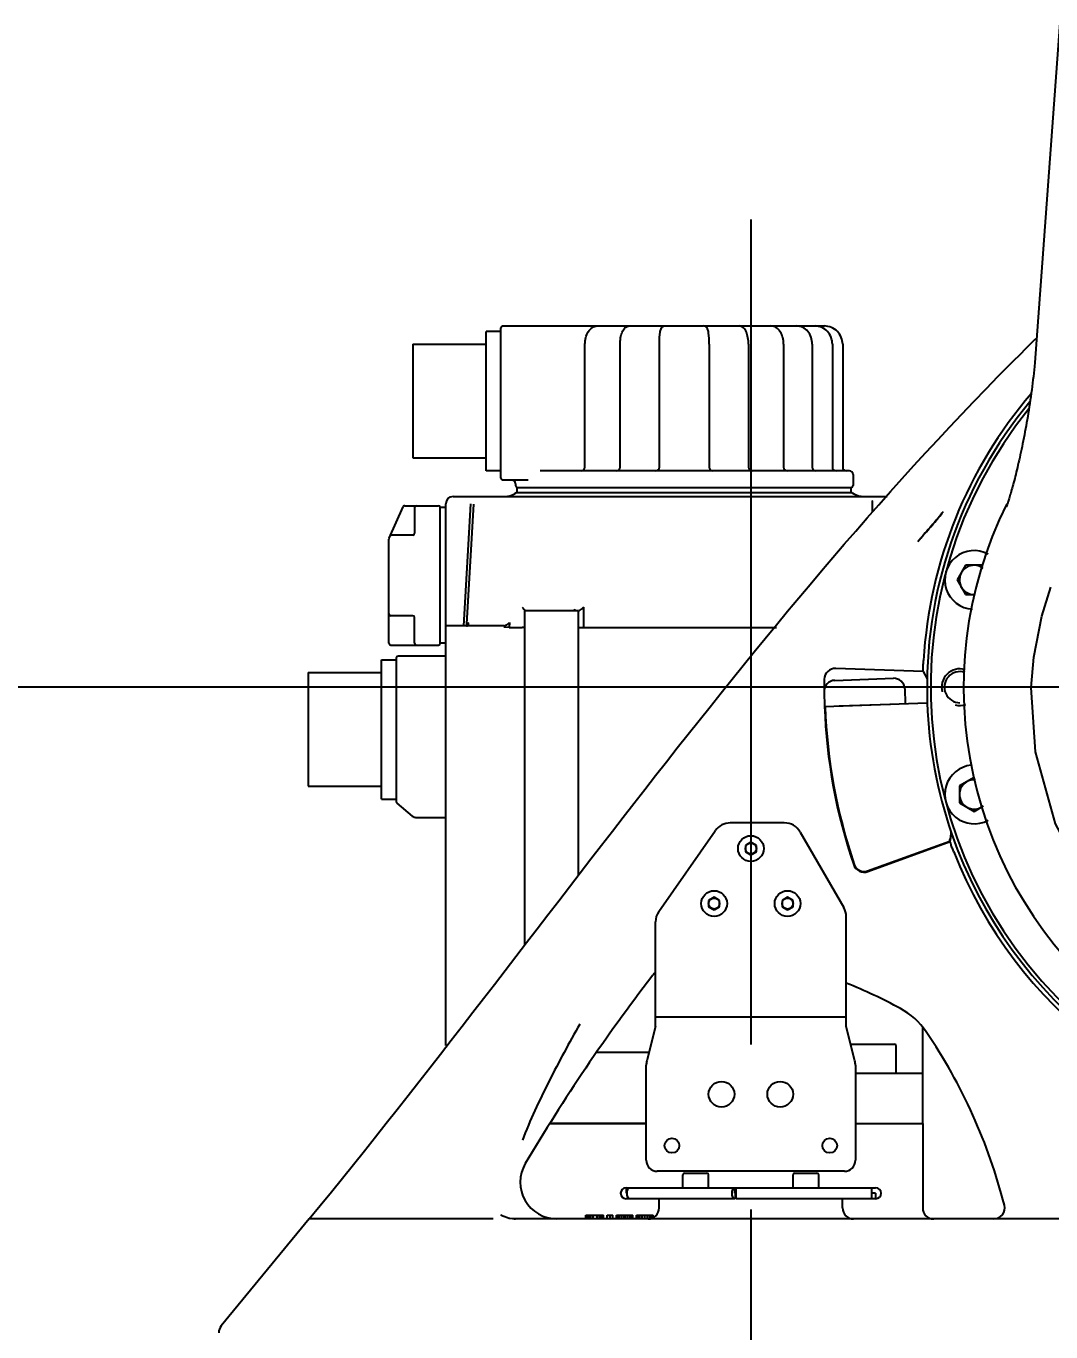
# Model space of a CAD drawing. Header units: millimetres. Extents: x 5828 to 7155, y 123 to 421.
# Drawn here: x 6404.21 to 6418.18, y 243.36 to 261.17 of the extents above; entities that cross this region are included whole.
import ezdxf

# ---------------------------------------------------------------- set-up
doc = ezdxf.new("R2010")
doc.units = ezdxf.units.MM
doc.linetypes.add('CENTER', pattern=[0.6, 0.375, -0.075, 0.075, -0.075])
for name, color, linetype in [('中心线', 7, 'Continuous'), ('外形图', 7, 'Continuous'), ('尺寸标注', 7, 'Continuous')]:
    doc.layers.add(name, color=color, linetype=linetype)
doc.styles.add('微软雅黑', font='msyh.ttc', dxfattribs={"height": 2})
doc.dimstyles.new('尺寸标注_1_20比例', dxfattribs={"dimtxt": 1.5, "dimasz": 1.25, "dimexe": 0.5, "dimexo": 0.4, "dimgap": 0.5, "dimtad": 1, "dimdec": 1, "dimlfac": 20, "dimdsep": 46, "dimtxsty": '微软雅黑', "dimcen": 0.09, "dimadec": 0, "dimazin": 0, "dimtp": 0.01, "dimtm": 0.01, "dimtfac": 1, "dimtdec": 1, "dimtofl": 0, "dimtmove": 0, "dimatfit": 3, "dimfxl": 1, "dimtolj": 1, "dimarcsym": 0})

# ---------------------------------------------------------------- blocks, each defined once
blk = doc.blocks.new('*D1047')
at = {"layer": 'Defpoints', "color": 0}
for p in [(6385.235, 306.904), (6429.588, 306.904), (6404.417, 227.15)]:
    blk.add_point(p, dxfattribs=at)
at = {"layer": '尺寸标注', "color": 0, "linetype": 'Continuous', "lineweight": -2}
for p, q in [((6429.188, 306.904), (6384.735, 306.904)), ((6385.235, 228.4), (6385.235, 305.654)), ((6404.017, 227.15), (6384.735, 227.15))]:
    blk.add_line(p, q, dxfattribs=at)
at = {"layer": '尺寸标注', "color": 0}
for points in [[(6385.443, 305.654), (6385.027, 305.654), (6385.235, 306.904)], [(6385.027, 228.4), (6385.443, 228.4), (6385.235, 227.15)]]:
    blk.add_solid(points, dxfattribs=at)
at = {"layer": '尺寸标注', "color": 0, "insert": (6382.552, 267.026), "char_height": 2, "attachment_point": 2, "rotation": 90, "style": '微软雅黑'}
blk.add_mtext('\\A1;\\A1;{\\H1.05x;1595}', dxfattribs=at)
blk = doc.blocks.new('*D1049')
at = {"layer": 'Defpoints', "color": 0}
for p in [(6422.587, 294.153), (6394.481, 252.151), (6423.625, 252.151)]:
    blk.add_point(p, dxfattribs=at)
at = {"layer": '尺寸标注', "color": 0, "linetype": 'Continuous', "lineweight": -2}
for p, q in [((6422.187, 294.153), (6393.981, 294.153)), ((6394.481, 292.903), (6394.481, 253.401)), ((6423.225, 252.151), (6393.981, 252.151))]:
    blk.add_line(p, q, dxfattribs=at)
at = {"layer": '尺寸标注', "color": 0}
for points in [[(6394.689, 292.903), (6394.273, 292.903), (6394.481, 294.153)], [(6394.273, 253.401), (6394.689, 253.401), (6394.481, 252.151)]]:
    blk.add_solid(points, dxfattribs=at)
at = {"layer": '尺寸标注', "color": 0, "insert": (6391.811, 273.152), "char_height": 2, "attachment_point": 2, "rotation": 90, "style": '微软雅黑'}
blk.add_mtext('\\A1;\\A1;{\\H1.05x;840}', dxfattribs=at)
blk = doc.blocks.new('*D1050')
at = {"layer": 'Defpoints', "color": 0}
for p in [(6422.587, 252.937), (6414.087, 228.155), (6422.587, 221.519)]:
    blk.add_point(p, dxfattribs=at)
at = {"layer": '尺寸标注', "color": 0, "linetype": 'Continuous', "lineweight": -2}
for p, q in [((6422.587, 252.537), (6422.587, 221.019)), ((6414.087, 227.755), (6414.087, 221.019)), ((6415.337, 221.519), (6421.337, 221.519))]:
    blk.add_line(p, q, dxfattribs=at)
at = {"layer": '尺寸标注', "color": 0}
for points in [[(6415.337, 221.727), (6415.337, 221.311), (6414.087, 221.519)], [(6421.337, 221.311), (6421.337, 221.727), (6422.587, 221.519)]]:
    blk.add_solid(points, dxfattribs=at)
at = {"layer": '尺寸标注', "color": 0, "insert": (6418.378, 224.2), "char_height": 2, "attachment_point": 2, "style": '微软雅黑'}
blk.add_mtext('\\A1;\\A1;{\\H1.05x;170}', dxfattribs=at)
blk = doc.blocks.new('*D1051')
at = {"layer": 'Defpoints', "color": 0}
for p in [(6422.587, 252.151), (6394.481, 227.15), (6406.823, 227.15)]:
    blk.add_point(p, dxfattribs=at)
at = {"layer": '尺寸标注', "color": 0, "linetype": 'Continuous', "lineweight": -2}
for p, q in [((6422.187, 252.151), (6393.981, 252.151)), ((6394.481, 250.901), (6394.481, 228.4)), ((6406.423, 227.15), (6393.981, 227.15))]:
    blk.add_line(p, q, dxfattribs=at)
at = {"layer": '尺寸标注', "color": 0}
for points in [[(6394.689, 250.901), (6394.273, 250.901), (6394.481, 252.151)], [(6394.273, 228.4), (6394.689, 228.4), (6394.481, 227.15)]]:
    blk.add_solid(points, dxfattribs=at)
at = {"layer": '尺寸标注', "color": 0, "insert": (6391.809, 239.608), "char_height": 2, "attachment_point": 2, "rotation": 90, "style": '微软雅黑'}
blk.add_mtext('\\A1;\\A1;{\\H1.05x;500}', dxfattribs=at)

msp = doc.modelspace()

# ---------------------------------------------------------------- linework, layer by layer
at = {"layer": '中心线', "color": 0, "linetype": 'CENTER', "ltscale": 30}
msp.add_line((6414.0869, 258.529), (6414.0869, 228.1552), dxfattribs=at)
at = {"layer": '外形图', "color": 0, "linetype": 'Continuous'}
for p, q in [((6410.4794, 255.1012), (6410.4794, 257.0014)), ((6410.6795, 257.0014), (6410.4794, 257.0014)), ((6410.6795, 255.0012), (6410.6795, 257.0514)), ((6410.7045, 257.0764), (6412.9082, 257.0764)), ((6412.9159, 257.0764), (6413.4433, 257.0764)), ((6413.451, 257.0764), (6415.0899, 257.0764)), ((6409.4794, 256.8263), (6409.4794, 255.2763)), ((6409.4794, 256.8263), (6410.4794, 256.8263)), ((6411.826, 255.1513), (6411.826, 256.8263)), ((6412.3048, 255.1513), (6412.3048, 256.8263)), ((6412.8398, 255.1513), (6412.8398, 256.8263)), ((6413.5194, 256.8263), (6413.5194, 255.1513)), ((6414.0544, 256.8263), (6414.0544, 255.1513)), ((6414.5332, 256.8263), (6414.5332, 255.1513)), ((6414.9232, 256.8263), (6414.9232, 255.1513)), ((6415.1977, 256.8263), (6415.1977, 255.1513)), ((6415.3382, 256.8263), (6415.3382, 255.1513)), ((6417.9553, 256.5791), (6417.9553, 256.579)), ((6409.4794, 255.2763), (6410.4794, 255.2763)), ((6410.6795, 255.1012), (6410.4794, 255.1012)), ((6411.0529, 254.9762), (6410.7045, 254.9762)), ((6415.4297, 255.1012), (6411.2167, 255.1012)), ((6415.4797, 255.0512), (6415.4797, 254.9012)), ((6410.8904, 254.8012), (6410.8676, 254.7887)), ((6410.8795, 254.9262), (6410.8795, 254.9012)), ((6415.4688, 254.8012), (6410.8904, 254.8012)), ((6410.9045, 254.8012), (6410.9045, 254.8762)), ((6410.9045, 254.8762), (6415.4547, 254.8762)), ((6415.4547, 254.8012), (6415.4547, 254.8762)), ((6415.4688, 254.8012), (6415.4916, 254.7887)), ((6409.1565, 254.1818), (6409.3478, 254.6114)), ((6409.3706, 254.6262), (6409.8294, 254.6262)), ((6409.9294, 247.2662), (6409.9294, 254.6512)), ((6410.0294, 254.7512), (6415.9427, 254.7512)), ((6410.2652, 254.6512), (6410.1693, 252.9861)), ((6410.2165, 253.0139), (6410.3106, 254.6486)), ((6415.742, 254.6951), (6415.7419, 254.6964)), ((6415.7446, 254.6543), (6415.7441, 254.6697)), ((6415.746, 254.5423), (6415.7446, 254.6543)), ((6417.5718, 254.6183), (6417.5699, 254.6131)), ((6417.5748, 254.6266), (6417.5718, 254.6183)), ((6417.5789, 254.6383), (6417.5748, 254.6266)), ((6417.5841, 254.6536), (6417.5789, 254.6383)), ((6409.5044, 254.6012), (6409.5044, 254.2512)), ((6409.8544, 252.7511), (6409.8544, 254.6012)), ((6409.9294, 254.6012), (6409.8544, 254.6012)), ((6416.7085, 254.544), (6416.6957, 254.527)), ((6409.1544, 252.7511), (6409.1544, 254.1717)), ((6409.4794, 254.2262), (6409.1925, 254.2262)), ((6416.4036, 254.1841), (6416.3606, 254.135)), ((6417.0141, 253.8135), (6416.8986, 253.6135)), ((6417.2451, 253.8135), (6417.0141, 253.8135)), ((6416.8986, 253.6135), (6417.0141, 253.4135)), ((6417.0141, 253.4135), (6417.1307, 253.4135)), ((6418.0529, 253.1194), (6418.1755, 253.5162)), ((6411.0045, 248.6339), (6411.0045, 253.1961)), ((6411.0045, 253.1961), (6411.7395, 253.1961)), ((6411.6848, 253.2048), (6411.6759, 253.1988)), ((6411.6876, 253.2084), (6411.6848, 253.2048)), ((6411.6875, 253.2083), (6411.6876, 253.2084)), ((6411.7395, 249.5809), (6411.7395, 253.1961)), ((6411.8106, 252.9661), (6411.8107, 253.2435)), ((6409.4794, 253.1261), (6409.1794, 253.1261)), ((6409.5044, 252.7511), (6409.5044, 253.1011)), ((6410.2149, 252.9859), (6410.2165, 253.0139)), ((6410.2336, 252.9967), (6410.2345, 253.0129)), ((6410.2345, 253.0129), (6410.2357, 253.0335)), ((6410.7987, 253.0335), (6410.7939, 252.9661)), ((6410.7024, 252.9861), (6409.9294, 252.9861)), ((6410.7939, 252.9661), (6410.7204, 252.9687)), ((6410.7939, 252.9661), (6410.9724, 252.9661)), ((6411.8106, 252.9661), (6414.435, 252.9661)), ((6409.1794, 252.7261), (6409.8294, 252.7261)), ((6409.9294, 252.7511), (6409.8544, 252.7511)), ((6409.0544, 250.626), (6409.0544, 252.5261)), ((6409.0544, 252.5261), (6409.2544, 252.5261)), ((6409.2544, 252.5511), (6409.2544, 250.5877)), ((6409.9294, 252.5761), (6409.2794, 252.5761)), ((6408.0543, 252.3511), (6408.0543, 250.801)), ((6408.0543, 252.3511), (6409.0544, 252.3511)), ((6416.4338, 252.366), (6415.243, 252.4076)), ((6416.4338, 252.366), (6416.4881, 252.2649)), ((6415.2292, 252.2444), (6416.0288, 252.2723)), ((6416.1839, 252.1276), (6416.1909, 251.9277)), ((6417.9092, 252.1465), (6417.9092, 252.1466)), ((6415.0845, 252.0892), (6415.0915, 251.8893)), ((6415.0915, 251.8893), (6416.4907, 251.9382)), ((6415.2914, 251.8963), (6415.991, 251.9207)), ((6417.1296, 250.9196), (6416.9296, 250.8042)), ((6408.0543, 250.801), (6409.0544, 250.801)), ((6416.9296, 250.8042), (6416.9296, 250.5732)), ((6409.0544, 250.626), (6409.2544, 250.626)), ((6409.2633, 250.5685), (6409.4718, 250.3935)), ((6416.9296, 250.5732), (6417.1296, 250.4577)), ((6417.1296, 250.4577), (6417.2581, 250.5319)), ((6409.52, 250.376), (6409.9294, 250.376)), ((6412.832, 249.0944), (6413.6022, 250.1944)), ((6414.5426, 250.301), (6413.807, 250.301)), ((6414.7591, 250.176), (6415.3535, 249.1465)), ((6416.8027, 250.0525), (6416.8218, 250.158)), ((6414.0869, 250.0376), (6414.0119, 249.9943)), ((6414.0119, 249.9943), (6414.0119, 249.9077)), ((6414.1619, 249.9943), (6414.0869, 250.0376)), ((6414.1619, 249.9077), (6414.1619, 249.9943)), ((6415.6787, 249.6457), (6416.7985, 250.0533)), ((6415.6817, 249.6376), (6416.8014, 250.0452)), ((6414.0119, 249.9077), (6414.0869, 249.8644)), ((6414.0869, 249.8644), (6414.1619, 249.9077)), ((6413.5869, 249.2875), (6413.5119, 249.2442)), ((6413.6619, 249.2442), (6413.5869, 249.2875)), ((6414.5869, 249.2875), (6414.5119, 249.2442)), ((6414.6619, 249.2442), (6414.5869, 249.2875)), ((6413.5119, 249.2442), (6413.5119, 249.1576)), ((6413.5119, 249.1576), (6413.5869, 249.1143)), ((6413.5869, 249.1143), (6413.6619, 249.1576)), ((6413.6619, 249.1576), (6413.6619, 249.2442)), ((6414.5119, 249.2442), (6414.5119, 249.1576)), ((6414.5119, 249.1576), (6414.5869, 249.1143)), ((6414.5869, 249.1143), (6414.6619, 249.1576)), ((6414.6619, 249.1576), (6414.6619, 249.2442)), ((6412.7868, 247.5258), (6412.7868, 248.951)), ((6415.387, 247.5258), (6415.387, 249.0215)), ((6412.7868, 247.5258), (6412.6693, 247.0557)), ((6415.387, 247.6508), (6412.7868, 247.6508)), ((6415.5045, 247.0557), (6415.387, 247.5258)), ((6416.4298, 246.2008), (6416.4298, 247.5107)), ((6411.9871, 247.1758), (6412.6993, 247.1758)), ((6415.4476, 247.2833), (6416.043, 247.2833)), ((6416.068, 246.8833), (6416.068, 247.2583)), ((6412.6618, 245.7007), (6412.6618, 246.995)), ((6415.512, 246.995), (6415.512, 245.7007)), ((6416.4298, 246.8833), (6415.512, 246.8833)), ((6412.6618, 246.2008), (6411.3447, 246.2008)), ((6411.3447, 246.2008), (6412.6618, 246.2008)), ((6415.512, 246.2008), (6415.543, 246.2008)), ((6415.512, 246.2008), (6416.4298, 246.2008)), ((6416.4298, 246.2008), (6416.4298, 245.0507)), ((6415.362, 245.5507), (6412.8118, 245.5507)), ((6413.1618, 245.3257), (6413.1618, 245.5007)), ((6413.1868, 245.5257), (6413.4869, 245.5257)), ((6413.5119, 245.3257), (6413.5119, 245.5007)), ((6414.6619, 245.3257), (6414.6619, 245.5007)), ((6414.6869, 245.5257), (6414.9869, 245.5257)), ((6415.0119, 245.3257), (6415.0119, 245.5007)), ((6412.3868, 245.3257), (6412.3868, 245.2507)), ((6412.3868, 245.3257), (6415.787, 245.3257)), ((6412.4004, 245.2507), (6412.3868, 245.2507)), ((6413.8748, 245.1757), (6412.3868, 245.1757)), ((6412.4118, 245.194), (6412.4118, 245.1757)), ((6412.8368, 245.0507), (6412.8368, 245.1757)), ((6413.8642, 245.3257), (6413.8642, 245.2507)), ((6413.8869, 245.2507), (6413.8642, 245.2507)), ((6413.8748, 245.2507), (6413.8748, 245.1757)), ((6413.8869, 245.1757), (6413.8869, 245.3257)), ((6415.787, 245.1757), (6413.8869, 245.1757)), ((6415.337, 245.0507), (6415.337, 245.1757)), ((6415.737, 245.1757), (6415.737, 245.3257)), ((6415.787, 245.2507), (6415.737, 245.2507)), ((6415.787, 245.2507), (6415.787, 245.1757)), ((6408.0674, 244.9007), (6406.8705, 243.4421)), ((6410.5738, 244.9007), (6410.4906, 244.9007)), ((6410.679, 244.9566), (6410.6789, 244.9567)), ((6410.7224, 244.9333), (6410.7082, 244.9399)), ((6410.795, 244.9084), (6410.7951, 244.9084)), ((6419.9232, 244.9007), (6410.8603, 244.9007)), ((6411.8368, 244.9007), (6411.8368, 244.9507)), ((6411.8368, 244.9507), (6412.0805, 244.9507)), ((6411.843, 244.9007), (6411.843, 244.9507)), ((6411.8555, 244.9007), (6411.8555, 244.9507)), ((6411.8805, 244.9007), (6411.8805, 244.9507)), ((6411.9055, 244.9007), (6411.9055, 244.9507)), ((6411.9368, 244.9007), (6411.9368, 244.9507)), ((6411.993, 244.9007), (6411.993, 244.9507)), ((6412.0243, 244.9007), (6412.0243, 244.9507)), ((6412.0493, 244.9007), (6412.0493, 244.9507)), ((6412.0743, 244.9007), (6412.0743, 244.9507)), ((6412.0805, 244.9007), (6412.0805, 244.9507)), ((6412.1305, 244.9007), (6412.1305, 244.9507)), ((6412.1305, 244.9507), (6412.2055, 244.9507)), ((6412.168, 244.9007), (6412.168, 244.9507)), ((6412.2055, 244.9007), (6412.2055, 244.9507)), ((6412.2555, 244.9007), (6412.2555, 244.9507)), ((6412.2555, 244.9507), (6412.4805, 244.9507)), ((6412.268, 244.9007), (6412.268, 244.9507)), ((6412.2743, 244.9007), (6412.2743, 244.9507)), ((6412.293, 244.9007), (6412.293, 244.9507)), ((6412.3243, 244.9007), (6412.3243, 244.9507)), ((6412.3555, 244.9007), (6412.3555, 244.9507)), ((6412.3805, 244.9007), (6412.3805, 244.9507)), ((6412.4118, 244.9007), (6412.4118, 244.9507)), ((6412.443, 244.9007), (6412.443, 244.9507)), ((6412.4618, 244.9007), (6412.4618, 244.9507)), ((6412.4743, 244.9007), (6412.4743, 244.9507)), ((6412.4805, 244.9007), (6412.4805, 244.9507)), ((6412.5305, 244.9007), (6412.5305, 244.9507)), ((6412.5305, 244.9507), (6412.7556, 244.9507)), ((6412.5368, 244.9007), (6412.5368, 244.9507)), ((6412.543, 244.9007), (6412.543, 244.9507)), ((6412.5556, 244.9007), (6412.5556, 244.9507)), ((6412.5743, 244.9007), (6412.5743, 244.9507)), ((6412.6056, 244.9007), (6412.6056, 244.9507)), ((6412.6431, 244.9007), (6412.6431, 244.9507)), ((6412.6806, 244.9007), (6412.6806, 244.9507)), ((6412.7118, 244.9007), (6412.7118, 244.9507)), ((6412.7306, 244.9094), (6412.7306, 244.9507)), ((6412.7431, 244.9119), (6412.7431, 244.9507)), ((6412.7493, 244.9155), (6412.7493, 244.9507)), ((6412.7556, 244.9197), (6412.7556, 244.9507))]:
    msp.add_line(p, q, dxfattribs=at)
for points in [[(6418.6223, 291.0312), (6418.9209, 282.4801), (6418.9061, 273.7102), (6418.5746, 264.9874), (6417.9553, 256.579)], [(6417.9554, 256.5796), (6417.9503, 256.5239), (6417.946, 256.479), (6417.9416, 256.4341), (6417.9369, 256.389), (6417.9319, 256.3436), (6417.9267, 256.2977), (6417.921, 256.2515), (6417.9151, 256.205), (6417.9089, 256.1582), (6417.9024, 256.1114), (6417.8956, 256.0648), (6417.8887, 256.0184), (6417.8816, 255.9726), (6417.8744, 255.9274), (6417.8672, 255.8831), (6417.8599, 255.8399), (6417.8526, 255.7976), (6417.8452, 255.7555), (6417.8376, 255.7136), (6417.83, 255.6721), (6417.8223, 255.6309), (6417.8145, 255.5901), (6417.8066, 255.5499), (6417.7987, 255.5101), (6417.7908, 255.4709), (6417.7828, 255.4322), (6417.7749, 255.3942), (6417.7669, 255.3568), (6417.759, 255.3201), (6417.7511, 255.2841), (6417.7432, 255.2489), (6417.7353, 255.2143), (6417.7275, 255.1805), (6417.7198, 255.1475), (6417.7121, 255.1153), (6417.7045, 255.0839), (6417.697, 255.0534), (6417.6896, 255.0236), (6417.6823, 254.9948), (6417.6751, 254.9668), (6417.668, 254.9397)], [(6417.668, 254.9397), (6417.661, 254.9136), (6417.6542, 254.8883), (6417.6476, 254.8641), (6417.6411, 254.8408), (6417.6348, 254.8185), (6417.6287, 254.7973), (6417.6228, 254.7772), (6417.6172, 254.7585), (6417.612, 254.7411), (6417.6071, 254.7251), (6417.6025, 254.7103), (6417.5982, 254.6967), (6417.5942, 254.6843), (6417.5906, 254.673), (6417.5872, 254.6628), (6417.5841, 254.6536)], [(6415.7441, 254.6697), (6415.7428, 254.6863), (6415.742, 254.6951)], [(6417.5699, 254.6131), (6417.5691, 254.6109), (6417.569, 254.6107)], [(6417.9092, 252.1466), (6417.9442, 252.5613), (6418.0529, 253.1194)], [(6423.1236, 247.3882), (6422.104, 247.3846), (6421.1093, 247.599), (6420.1869, 248.02), (6419.3781, 248.6276), (6418.7192, 249.3947), (6418.2407, 250.2886), (6417.9673, 251.2694), (6417.9091, 252.1466)], [(6410.7082, 244.9399), (6410.6906, 244.9495), (6410.6789, 244.9567)], [(6410.795, 244.9084), (6410.7707, 244.9154), (6410.7224, 244.9333)], [(6410.8603, 244.9007), (6410.8431, 244.9012), (6410.8036, 244.9063), (6410.7951, 244.9084)]]:
    msp.add_lwpolyline(points, dxfattribs=at)
for centre, radius in [((6414.0869, 249.951), 0.175), ((6414.0869, 249.951), 0.075), ((6413.5869, 249.2009), 0.175), ((6413.5869, 249.2009), 0.075), ((6414.5869, 249.2009), 0.175), ((6414.5869, 249.2009), 0.075), ((6413.6869, 246.6008), 0.175), ((6414.4869, 246.6008), 0.175), ((6413.0118, 245.9007), 0.1), ((6415.1619, 245.9007), 0.1)]:
    msp.add_circle(centre, radius, dxfattribs=at)
for centre, radius, start, end in [((6410.7045, 257.0514), 0.025, 90, 180), ((6414.6238, 256.8263), 0.2994, 0.0001, 0.53384), ((6444.8059, 229.5843), 38.2944, 134.55436, 134.85638), ((6422.5874, 252.1511), 6.6254, 134.06872, 134.55389), ((6422.5874, 252.1511), 6.1581, 139.48889, 176.60416), ((6422.5874, 252.1511), 6.1003, 140.36412, 181.99887), ((6422.5874, 252.1511), 6.0503, 141.14922, 38.85901), ((6411.776, 255.1513), 0.05, 270, 0), ((6412.2548, 255.1513), 0.05, 270, 0), ((6412.7898, 255.1513), 0.05, 270, 0), ((6413.5694, 255.1513), 0.05, 180, 270), ((6414.1044, 255.1513), 0.05, 180, 270), ((6414.5832, 255.1513), 0.05, 180, 270), ((6414.9732, 255.1513), 0.05, 180, 270), ((6415.2477, 255.1513), 0.05, 180, 270), ((6415.3882, 255.1513), 0.05, 180, 270), ((6410.7045, 255.0012), 0.025, 180, 270), ((6410.8295, 254.9262), 0.05, 0, 90), ((6415.4297, 255.0512), 0.05, 0, 90), ((6410.7359, 255.0012), 0.25, 270, 301.78833), ((6410.9045, 254.9012), 0.025, 180, 270), ((6415.4547, 254.9012), 0.025, 270, 0), ((6415.6233, 255.0012), 0.25, 238.21167, 270), ((6409.3706, 254.6012), 0.025, 90, 156), ((6409.5294, 254.6012), 0.025, 90, 180), ((6409.8294, 254.6012), 0.025, 0, 90), ((6410.0294, 254.6512), 0.1, 90, 180), ((6422.5874, 252.1511), 5.601, 153.46491, 26.53071), ((6409.1794, 254.1717), 0.025, 156, 180), ((6409.1925, 254.2012), 0.025, 89.99899, 156), ((6409.4794, 254.2512), 0.025, 270, 0), ((6417.1296, 253.6135), 0.4, 61.38235, 266.62299), ((6417.1296, 253.6135), 0.2, 51.49109, 270), ((6409.1794, 253.1511), 0.025, 180, 270), ((6409.4794, 253.1011), 0.025, 0, 90), ((6409.1794, 252.7511), 0.025, 180, 270), ((6409.5294, 252.7511), 0.025, 180, 270), ((6409.8294, 252.7511), 0.025, 270, 0), ((6409.2794, 252.5511), 0.025, 90, 180), ((6415.2377, 252.2576), 0.15, 88, 179.16938), ((6416.937, 252.1511), 0.25, 74.04397, 195), ((6416.937, 252.1511), 0.2125, 72.42568, 270), ((6415.2344, 252.0944), 0.15, 92, 182), ((6422.5874, 252.1511), 7.5004, 179.16938, 180.22264), ((6416.034, 252.1224), 0.15, 2, 92), ((6422.5874, 252.1511), 6.1003, 182, 199.06949), ((6422.5874, 252.1511), 7.5004, 182, 198.83062), ((6422.5874, 252.1511), 7.4918, 182, 198.83062), ((6416.937, 252.1511), 0.25, 255, 288.48893), ((6417.1296, 250.6887), 0.4, 95.50148, 298.28167), ((6417.1296, 250.6887), 0.2, 84.91576, 300), ((6409.2794, 250.5877), 0.025, 180, 230), ((6409.52, 250.451), 0.075, 230, 270), ((6413.807, 250.051), 0.25, 90, 145), ((6414.5426, 250.051), 0.25, 30, 90), ((6422.5874, 252.1511), 6.1003, 199.06911, 265.93074), ((6414.0213, 250.483), 2.8103, 351.20395, 351.7265), ((6422.5874, 252.1511), 6.1581, 201.39584, 263.60416), ((6415.6304, 249.7786), 0.15, 198.83062, 290), ((6415.6304, 249.7786), 0.1414, 198.83062, 290), ((6413.0368, 248.951), 0.25, 145, 180), ((6415.1369, 249.0215), 0.25, 0, 30), ((6432.5545, 232.964), 25.0014, 142.43421, 149.4963), ((6413.5297, 247.5969), 1.0001, 138.29656, 142.43421), ((6412.5636, 241.1687), 7.5004, 61.65377, 67.87832), ((6415.6499, 246.8897), 1.0001, 34.20302, 61.65377), ((6410.2738, 243.2356), 7.5004, 14.29594, 34.20302), ((6416.043, 247.2583), 0.025, 0, 90), ((6412.9118, 246.995), 0.25, 165.96376, 180), ((6415.262, 246.995), 0.25, 0, 14.03624), ((6411.4442, 245.4007), 0.5, 149.4963, 270), ((6412.8118, 245.7007), 0.15, 180, 270), ((6415.362, 245.7007), 0.15, 270, 0), ((6413.1868, 245.5007), 0.025, 90, 180), ((6413.4869, 245.5007), 0.025, 0, 90), ((6414.6869, 245.5007), 0.025, 90, 180), ((6414.9869, 245.5007), 0.025, 0, 90), ((6412.3868, 245.2507), 0.075, 90, 270), ((6415.787, 245.2507), 0.075, 270, 90), ((6412.6868, 245.0507), 0.15, 270, 0), ((6415.487, 245.0507), 0.15, 180, 270), ((6416.5798, 245.0507), 0.15, 180, 270), ((6417.3966, 245.0507), 0.15, 270, 14.29594), ((6406.9865, 243.3469), 0.15, 140.62851, 180)]:
    msp.add_arc(centre, radius, start, end, dxfattribs=at)
for points, knots in [([(6411.826, 256.8263), (6411.826, 256.8574), (6411.8333, 256.9177), (6411.8662, 256.9986), (6411.9214, 257.0597), (6411.973, 257.0764), (6411.9978, 257.0764)], [0, 0, 0, 0, 0.2800176, 0.5408052, 0.7771089, 1, 1, 1, 1]), ([(6412.3048, 256.8263), (6412.3048, 256.8564), (6412.3091, 256.9134), (6412.3292, 256.9908), (6412.3646, 257.0547), (6412.4094, 257.0764), (6412.4313, 257.0764)], [0, 0, 0, 0, 0.2965568, 0.5602939, 0.7841404, 1, 1, 1, 1]), ([(6412.8398, 256.8263), (6412.8398, 256.8556), (6412.8411, 256.9092), (6412.8479, 256.9801), (6412.8571, 257.0321), (6412.8796, 257.0672), (6412.9032, 257.0764), (6412.9159, 257.0764)], [0, 0, 0, 0, 0.3104594, 0.5694758, 0.7588315, 0.864235, 1, 1, 1, 1]), ([(6413.5194, 256.8263), (6413.5194, 256.8556), (6413.5181, 256.9092), (6413.5113, 256.9801), (6413.5021, 257.0321), (6413.4796, 257.0672), (6413.456, 257.0764), (6413.4433, 257.0764)], [0, 0, 0, 0, 0.3104594, 0.5694758, 0.7588315, 0.864235, 1, 1, 1, 1]), ([(6414.0544, 256.8263), (6414.0544, 256.8564), (6414.0501, 256.9134), (6414.03, 256.9908), (6413.9946, 257.0547), (6413.9498, 257.0764), (6413.9279, 257.0764)], [0, 0, 0, 0, 0.2965568, 0.5602939, 0.7841404, 1, 1, 1, 1]), ([(6414.5332, 256.8263), (6414.5332, 256.8574), (6414.5259, 256.9177), (6414.493, 256.9986), (6414.4379, 257.0597), (6414.3862, 257.0764), (6414.3614, 257.0764)], [0, 0, 0, 0, 0.2800176, 0.5408052, 0.7771089, 1, 1, 1, 1]), ([(6414.9232, 256.8291), (6414.9226, 256.8902), (6414.8927, 256.9848), (6414.7999, 257.062), (6414.7424, 257.0764), (6414.7145, 257.0764)], [0, 0, 0, 0, 0.5182768, 0.7633495, 1, 1, 1, 1]), ([(6415.1977, 256.8263), (6415.1977, 256.8893), (6415.1516, 257.0189), (6415.0237, 257.0764), (6414.963, 257.0764)], [0, 0, 0, 0, 0.5089924, 1, 1, 1, 1]), ([(6415.3382, 256.8263), (6415.3382, 256.89), (6415.2856, 257.0226), (6415.1533, 257.0764), (6415.0899, 257.0764)], [0, 0, 0, 0, 0.5010034, 1, 1, 1, 1]), ([(6416.4014, 254.1816), (6416.4537, 254.2412), (6416.5519, 254.3562), (6416.6524, 254.4694), (6416.6957, 254.527)], [0, 0, 0, 0, 0.5240329, 1, 1, 1, 1]), ([(6416.7085, 254.544), (6416.6636, 254.4845), (6416.5595, 254.3664), (6416.458, 254.2465), (6416.4038, 254.1841)], [0, 0, 0, 0, 0.474227, 1, 1, 1, 1]), ([(6410.9726, 253.2435), (6410.9808, 253.2353), (6410.9919, 253.2214), (6411.0045, 253.2053), (6411.0045, 253.1984)], [0, 0, 0, 0, 0.6249161, 1, 1, 1, 1]), ([(6411.6876, 253.2084), (6411.6882, 253.2095), (6411.6892, 253.2117), (6411.6899, 253.2141), (6411.6902, 253.2153)], [0, 0, 0, 0, 0.4784179, 1, 1, 1, 1]), ([(6411.7456, 253.1961), (6411.7463, 253.1961), (6411.748, 253.1963), (6411.7496, 253.1967), (6411.7505, 253.197)], [0, 0, 0, 0, 0.4622307, 1, 1, 1, 1]), ([(6411.7505, 253.197), (6411.7619, 253.2002), (6411.7831, 253.2161), (6411.8015, 253.2334), (6411.8107, 253.2435)], [0, 0, 0, 0, 0.4651463, 1, 1, 1, 1]), ([(6410.2113, 252.9861), (6410.2188, 252.9861), (6410.2341, 252.9913), (6410.2388, 253.0061), (6410.2392, 253.0126)], [0, 0, 0, 0, 0.536095, 1, 1, 1, 1]), ([(6410.7218, 252.9883), (6410.7297, 252.9901), (6410.758, 253.0002), (6410.783, 253.0182), (6410.7987, 253.0335)], [0, 0, 0, 0, 0.2683656, 1, 1, 1, 1]), ([(6411.0045, 252.9688), (6411.0045, 252.968), (6411.0002, 252.9681), (6410.9916, 252.9662), (6410.9803, 252.9664), (6410.9724, 252.9661)], [0, 0, 0, 0, 0.0693658, 0.2642923, 1, 1, 1, 1]), ([(6411.7395, 252.9674), (6411.7395, 252.9653), (6411.7516, 252.9667), (6411.7635, 252.9654), (6411.7869, 252.9659), (6411.8024, 252.9659), (6411.8106, 252.9661)], [0, 0, 0, 0, 0.0889229, 0.3263047, 0.6569478, 1, 1, 1, 1]), ([(6416.4338, 252.366), (6416.43, 252.3661), (6416.4393, 252.3894), (6416.4316, 252.4125), (6416.4377, 252.4626), (6416.4385, 252.4968), (6416.4401, 252.5159)], [0, 0, 0, 0, 0.0761579, 0.2930123, 0.6173805, 1, 1, 1, 1]), ([(6416.8537, 249.9046), (6416.8463, 249.9222), (6416.835, 249.9545), (6416.8137, 250.0003), (6416.8138, 250.0245), (6416.7978, 250.0439), (6416.8014, 250.0452)], [0, 0, 0, 0, 0.3826786, 0.7070479, 0.9238669, 1, 1, 1, 1]), ([(6416.8014, 250.0452), (6416.8021, 250.0454), (6416.799, 250.0492), (6416.7993, 250.0512), (6416.7985, 250.0533)], [0, 0, 0, 0, 0.2518835, 1, 1, 1, 1]), ([(6411.7569, 247.5583), (6411.6109, 247.3019), (6411.3289, 246.7837), (6411.0776, 246.2483), (6410.973, 245.9725)], [0, 0, 0, 0, 0.5000839, 1, 1, 1, 1]), ([(6412.4004, 245.2507), (6412.4004, 245.2686), (6412.4022, 245.2951), (6412.4216, 245.3257), (6412.4321, 245.3257)], [0, 0, 0, 0, 0.6317256, 1, 1, 1, 1]), ([(6412.4321, 245.1757), (6412.4216, 245.1757), (6412.4022, 245.2063), (6412.4004, 245.2328), (6412.4004, 245.2507)], [0, 0, 0, 0, 0.3682628, 1, 1, 1, 1]), ([(6413.8325, 245.2507), (6413.8325, 245.2686), (6413.8343, 245.2951), (6413.8538, 245.3257), (6413.8642, 245.3257)], [0, 0, 0, 0, 0.6317256, 1, 1, 1, 1]), ([(6413.8642, 245.1757), (6413.8538, 245.1757), (6413.8343, 245.2063), (6413.8325, 245.2328), (6413.8325, 245.2507)], [0, 0, 0, 0, 0.3682628, 1, 1, 1, 1]), ([(6410.4906, 244.9007), (6410.3133, 244.9007), (6409.9772, 244.9006), (6409.5025, 244.9006), (6409.0887, 244.9006), (6408.7413, 244.9004), (6408.4654, 244.9001), (6408.2818, 244.9008), (6408.174, 244.9027), (6408.1216, 244.9047), (6408.0892, 244.9031), (6408.0722, 244.9036), (6408.0679, 244.9011)], [0, 0, 0, 0, 0.21944, 0.4162376, 0.5877572, 0.7318133, 0.846368, 0.9295108, 0.9588477, 0.9802229, 0.9939084, 1, 1, 1, 1])]:
    msp.add_open_spline(points, degree=3, knots=knots, dxfattribs=at)
for points in [[(6408.0674, 244.9007), (6411.3059, 248.8473), (6414.1766, 253.1294), (6417.7957, 256.7303)], [(6410.2392, 253.0126), (6410.2396, 253.0197), (6410.2381, 253.0269), (6410.2357, 253.0335)], [(6410.7218, 252.9883), (6410.7156, 252.9869), (6410.7089, 252.9855), (6410.7027, 252.9871)], [(6416.8061, 250.2038), (6416.8146, 250.1784), (6416.8112, 250.15), (6416.8082, 250.1234)], [(6416.8082, 250.1234), (6416.8065, 250.1084), (6416.8045, 250.0935), (6416.8023, 250.0786)], [(6410.8399, 244.907), (6410.8533, 244.9036), (6410.8671, 244.9016), (6410.8809, 244.9009)]]:
    msp.add_open_spline(points, degree=3, dxfattribs=at)

# ---------------------------------------------------------------- dimensions: what is measured, and where the dimension line sits
at = {"layer": '尺寸标注', "color": 0, "linetype": 'Continuous'}
for base, p1, p2, angle, text, picture, middle in [((6385.2349, 306.9041), (6404.4172, 227.1497), (6429.5878, 306.9041), 90, '\\A1;{\\H1.05x;1595}', '*D1047', (6385.2349, 267.0258)), ((6394.481, 252.1511), (6422.5874, 294.1534), (6423.6251, 252.1511), 270, '\\A1;{\\H1.05x;840}', '*D1049', (6394.481, 273.1523)), ((6394.481, 227.1497), (6422.5874, 252.1511), (6406.8227, 227.1497), 270, '\\A1;{\\H1.05x;500}', '*D1051', (6394.481, 239.6076))]:
    dim = msp.add_linear_dim(base=base, p1=p1, p2=p2, angle=angle, text=text, dimstyle='尺寸标注_1_20比例', override={"dimtxsty": '微软雅黑'}, dxfattribs=at)
    dim.commit()
    dim.dimension.update_dxf_attribs({"geometry": picture, "text_midpoint": middle, "dimtype": 160})
dim = msp.add_linear_dim(base=(6422.5874, 221.519), p1=(6414.0869, 228.1552), p2=(6422.5874, 252.9372), text='\\A1;{\\H1.05x;170}', dimstyle='尺寸标注_1_20比例', override={"dimtxsty": '微软雅黑'}, dxfattribs=at)
dim.commit()
dim.dimension.update_dxf_attribs({"geometry": '*D1050', "text_midpoint": (6418.378, 221.519), "dimtype": 160})

doc.saveas('drawing.dxf')
